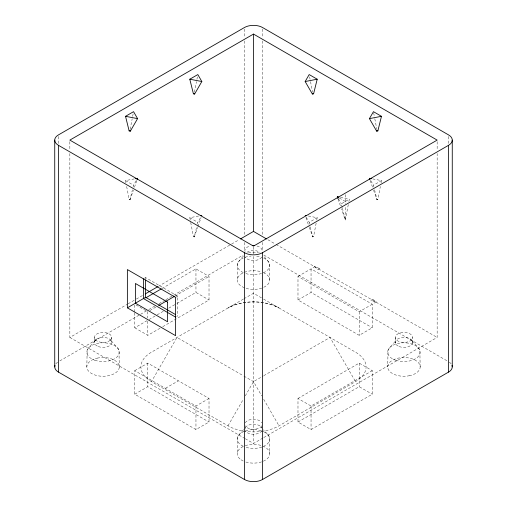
<?xml version="1.0" encoding="UTF-8"?>
<svg xmlns="http://www.w3.org/2000/svg" width="507" height="507" viewBox="0 0 507 507"><rect width="100%" height="100%" fill="white"/><g stroke="black" fill="none" stroke-linecap="round" stroke-linejoin="round"><path stroke-width="0.38" stroke-dasharray="2.54 1.9" d="M119.284 367.277L118.987 350.343L118.074 348.594L110.07 339.449L111.616 341.61L111.724 337.44A8.657 5 0 0 0 98.738 333.112A8.657 5 0 0 0 98.738 341.769A8.657 5 0 0 0 111.724 337.44M245.895 462.029A16.237 9.373 0 0 0 269.737 453.524L269.413 437.173L268.495 435.424L263.64 429.79M269.73 279.832L269.42 263.475L268.495 261.726L263.501 255.94M420.164 366.973L419.853 350.331L418.928 348.582L412.166 340.843L412.483 343.169L412.59 337.44A8.657 5 0 0 0 399.605 333.112A8.657 5 0 0 0 399.605 341.769A8.657 5 0 0 0 412.59 337.44M130.166 129.285L132.2 118.714M132.65 116.369L133.328 112.846M194.435 92.179L196.469 81.608M196.925 79.263L197.375 76.912M309.289 227.313L312.787 236.953L313.592 236.49L316.305 222.402M316.755 220.051L317.205 217.706L308.167 215.963M348.303 204.562L345.324 220.025L341.439 208.802M348.898 201.469L349.342 199.15L340.305 197.413M373.558 190.207L377.062 199.847L377.861 199.384L380.345 186.468M381.023 182.945L381.479 180.6L371.688 178.711M126.655 186.468L129.139 199.384L129.938 199.847L132.428 189.802M133.107 187.064L133.556 185.232L136.11 180.809M190.695 222.402L193.408 236.49L194.213 236.953L196.697 226.908M197.375 224.17L197.825 222.339L200.747 217.281M244.843 429.239L245.502 427.331M129.938 199.847L133.442 190.207M134.475 187.222L136.801 180.511M194.213 236.953L197.711 227.313M197.971 226.566L201.07 217.617M263.57 299.073L355.527 352.169A36.073 20.825 0 0 1 355.527 381.619L279.008 425.804A36.073 20.825 0 0 1 227.992 425.804L151.473 381.619L176.981 337.44L243.252 375.706M227.992 425.804L243.297 399.294M245.261 395.897L253.5 381.619L263.063 376.099M243.36 256.092L238.499 261.739L237.58 263.488L237.27 280.27M243.499 429.644L238.493 435.443L237.58 437.192L237.27 453.961M144.52 278.216L145.604 277.589L177.742 296.145L177.742 315.855L176.658 316.482M69.846 153.526L69.846 337.44L127.409 304.206M128.094 303.813L135.635 299.46M136.32 299.067L142.486 295.505M158.247 286.404L230.888 244.469M231.572 244.07L239.108 239.722M161.948 288.508L195.956 268.875L209.017 276.416L209.017 299.979L177.044 318.434M59.845 360.889L139.85 314.701M140.534 314.308L148.05 309.961M148.735 309.568L154.889 306.013M158.995 303.649L165.149 300.093M165.827 299.7L243.094 255.091M149.838 310.582L155.96 307.046M175.004 296.05L209.017 276.416M175.574 297.394L177.742 296.145M309.625 224.17L309.175 222.339L317.205 217.706M342.225 207.477L341.306 203.789L349.342 199.15M373.893 187.064L373.444 185.232L381.479 180.6M134.742 312.857L134.742 327.782L148.342 319.93M149.02 319.537L156.505 315.215M157.183 314.822L163.305 311.285M168.749 308.148L176.233 303.826M176.911 303.433L195.956 292.438L209.017 299.979M134.742 327.782L147.797 335.323L160.041 328.251M162.76 326.679L176.366 318.827M243.43 299.073L151.473 352.169A36.073 20.825 0 0 0 151.473 381.619M243.937 298.788L253.5 293.261L263.063 298.788M134.742 370.668L147.797 363.126L209.017 398.47L209.017 422.033L195.956 429.568L134.742 394.224L134.742 370.668L195.956 406.006L209.017 398.47M297.983 276.416L311.045 268.875L372.258 304.219L372.258 327.782L359.203 335.323L297.983 299.979L297.983 276.416L359.203 311.761L372.258 304.219M313.053 267.715L316.723 265.598M134.742 394.224L147.797 386.689L209.017 422.033M297.983 299.979L311.045 292.438L372.258 327.782M165.497 388.248L178.255 380.884M374.267 303.059L377.943 300.936M263.748 375.706L330.019 337.44L355.527 381.619M297.983 398.47L359.203 363.126L372.258 370.668L372.258 394.224L311.045 429.568L297.983 422.033L297.983 398.47L311.045 406.006L372.258 370.668M245.274 438.726L253.5 443.473L263.095 437.934M263.779 437.535L437.154 337.44L437.154 153.526M297.983 422.033L359.203 386.689L372.258 394.224M125.977 182.945L125.521 180.6L135.312 178.711M129.139 199.384L130.343 199.15M190.245 220.051L189.795 217.706L198.833 215.963M193.408 236.49L194.612 236.256M376.657 199.15L377.861 199.384M312.388 236.256L313.592 236.49M339.303 197.99L345.324 201.469M267.892 239.722L275.428 244.07M276.112 244.469L437.154 337.44M263.906 255.091L447.155 360.889M125.521 180.6L133.556 185.232M189.795 217.706L197.825 222.339M136.047 304.973L147.797 311.761L147.797 318.041M243.937 376.099L253.5 381.619L261.739 395.897M69.846 337.44L244.589 438.327M370.89 180.809L373.444 185.232M338.384 198.731L341.306 203.789M306.253 217.281L309.175 222.339M263.703 399.294L279.008 425.804M261.213 426.97L261.688 428.104M370.199 180.511L372.525 187.222M338.068 199.074L340.4 205.81M305.93 217.617L309.029 226.566M374.572 189.802L377.062 199.847M342.402 208.219L345.324 220.025L345.324 206.881M310.303 226.908L312.787 236.953M373.672 112.846L374.35 116.369M374.8 118.714L376.834 129.285M309.625 76.912L310.075 79.263M310.531 81.608L312.565 92.179M94.41 337.44L94.517 341.61L96.064 339.449L88.072 348.582L87.153 350.331L86.836 366.821M395.276 337.44L395.384 343.169L395.701 340.843L388.945 348.569L388.02 350.318L387.716 366.51M448.518 136.465L448.518 143.576M437.154 141.681L437.154 150.364M359.203 311.761L359.203 335.323M359.203 363.126L359.203 386.689M345.324 194.637L345.324 203.789M311.045 268.875L311.045 292.438M311.045 406.006L311.045 429.568M262.537 29.089L262.537 37.784M262.537 40.947L262.537 235.337M262.537 242.447L262.537 251.142M253.5 246.922L253.5 255.61M253.5 256.396L253.5 443.473M244.463 29.089L244.463 37.784M244.463 40.947L244.463 235.337M244.463 242.447L244.463 251.142M195.956 268.875L195.956 292.438M195.956 406.006L195.956 429.568M147.797 321.185L147.797 335.323M147.797 363.126L147.797 386.689M145.604 277.589L145.604 279.167M134.742 305.005L134.742 312.071M69.846 141.681L69.846 150.364M58.482 136.465L58.482 143.576M248.424 252.746A12.783 7.377 0 0 1 258.576 252.746M55.789 363.963A12.783 7.377 0 0 1 57.703 362.169M449.297 362.169A12.783 7.377 0 0 1 451.211 363.963M245.217 445.685A16.237 9.373 0 0 1 269.737 453.524M243.221 461.002A16.237 9.373 0 0 1 242.016 460.375A16.332 9.43 0 0 1 239.995 458.949M240.001 458.955A16.237 9.373 0 0 1 243.24 446.483M261.751 425.81A8.657 5 0 0 1 253.5 429.29A8.657 5 0 0 1 245.249 425.81M245.249 422.775A8.657 5 0 0 1 253.5 419.295A8.657 5 0 0 1 261.751 422.775M263.773 431.768A16.23 9.373 0 0 1 263.792 446.268M261.84 447.06A16.23 9.373 0 0 1 245.857 447.288M243.214 446.268A16.23 9.373 0 0 1 240.217 433.631A16.23 9.373 0 0 1 261.821 430.975M261.808 430.652A8.657 5 0 0 1 253.722 434.239A8.657 5 0 0 1 245.331 430.893M245.331 427.591A8.657 5 0 0 1 253.722 424.245A8.657 5 0 0 1 261.808 427.832M263.767 287.292A16.205 9.36 0 0 0 266.999 274.845A16.332 9.43 0 0 0 264.977 273.419M261.796 288.09A16.205 9.36 0 0 1 237.32 280.27A16.205 9.36 0 0 1 261.118 271.777M263.786 272.804A16.205 9.36 0 0 1 264.99 273.431M256.941 246.003A8.657 5 0 0 1 261.973 251.618M245.027 251.618A8.657 5 0 0 1 250.059 246.003M263.786 258.069A16.23 9.373 0 0 1 266.783 270.706A16.23 9.373 0 0 1 245.179 273.362M243.227 272.57A16.23 9.373 0 0 1 243.208 258.069M245.16 257.277A16.23 9.373 0 0 1 251.098 256.048M256.681 256.13A16.23 9.373 0 0 1 261.143 257.049M261.669 257.188A8.657 5 0 0 1 253.278 260.535A8.657 5 0 0 1 245.192 256.948M246.96 252.264A8.657 5 0 0 1 260.059 252.277M319.74 268.495L317.731 269.654L314.72 266.758L319.74 268.495M372.924 299.2L370.915 300.359L375.934 302.096L372.924 299.2M233.461 305.398L227.992 307.99A36.073 20.825 0 0 1 279.008 307.99C265.136 300.626 248.132 300.201 233.461 305.398M98.212 346.528A8.657 5 0 0 0 111.705 342.745A8.657 5 0 0 0 99.283 337.896A8.657 5 0 0 0 98.212 346.528M97.838 358.018A16.237 9.373 0 0 0 91.583 373.526A16.332 9.43 0 0 0 94.055 374.692A16.237 9.373 0 0 0 119.164 368.114A16.237 9.373 0 0 0 97.838 358.018M94.936 360.281A16.23 9.373 0 0 0 119.303 352.181A16.23 9.373 0 0 0 94.967 344.044A16.23 9.373 0 0 0 94.936 360.281M409.162 375.776A16.237 9.373 0 0 0 415.417 360.268A16.332 9.43 0 0 0 412.945 359.095A16.237 9.373 0 0 0 387.836 365.674A16.237 9.373 0 0 0 409.162 375.776M395.815 360.287A16.23 9.373 0 0 0 420.164 352.169A16.23 9.373 0 0 0 395.815 344.05A16.23 9.373 0 0 0 395.815 360.287M399.079 346.528A8.657 5 0 0 0 412.565 342.745A8.657 5 0 0 0 400.15 337.896A8.657 5 0 0 0 399.079 346.528"/><path stroke-width="0.76" d="M54.737 140.103L54.737 366.897M452.263 366.897L452.263 140.103M313.592 93.814L317.205 79.206L309.175 74.567L305.157 81.526L312.388 94.049L313.592 93.814L312.787 93.351L312.388 94.049M377.861 130.92L381.479 116.312L373.444 111.673L369.426 118.632L376.657 131.155L377.861 130.92L377.062 130.457L376.657 131.155M137.055 179.77L137.574 178.28L135.312 178.711M130.343 131.155L137.574 118.632L133.556 111.673L125.521 116.312L129.139 130.92L130.343 131.155L129.938 130.457L129.139 130.92M194.612 94.049L201.843 81.526L197.825 74.567L189.795 79.206L193.408 93.814L194.612 94.049L194.213 93.351L193.408 93.814M253.5 34.077L69.846 140.103L253.5 246.136L437.154 140.103L253.5 34.077L253.5 231.414L240.483 238.93M145.23 293.921L157.563 286.804M127.371 307.831L175.574 335.659L175.574 297.394L127.371 269.566L127.371 307.831L145.604 297.305L175.688 314.67M145.623 297.939L161.264 288.901M158.678 305.474L174.326 296.443M58.482 145.325L244.463 252.695A12.783 7.377 0 0 0 262.537 252.695L448.518 145.325A12.783 7.377 0 0 0 448.518 134.887L262.537 27.511A12.783 7.377 0 0 0 244.463 27.511L58.482 134.887A12.783 7.377 0 0 0 58.482 145.325L58.482 372.113L244.463 479.489A12.783 7.377 0 0 0 262.537 479.489L448.518 372.113A12.783 7.377 0 0 0 451.991 365.382M305.157 81.526L317.205 79.206M369.426 118.632L381.479 116.312M200.335 215.671L201.843 215.386M189.795 79.206L201.843 81.526M125.521 116.312L137.574 118.632M371.688 178.711L369.426 178.28L369.945 179.77M338.796 197.122L337.294 196.83L337.808 198.326M305.157 215.386L306.665 215.671M338.632 197.603L337.294 196.83L338.023 198.098M253.5 231.414L266.517 238.93M175.574 317.109L143.437 298.553L143.437 278.844M448.518 145.325L448.518 372.113M262.537 252.695L262.537 479.489M244.463 252.695L244.463 479.489M145.604 279.953L145.604 297.305M58.482 372.113A12.783 7.377 0 0 1 55.01 365.382M252.606 245.616A8.657 5 0 0 1 254.394 245.616M167.538 302.033L135.401 283.483L135.401 303.192L167.538 321.749L167.538 302.033"/></g></svg>
